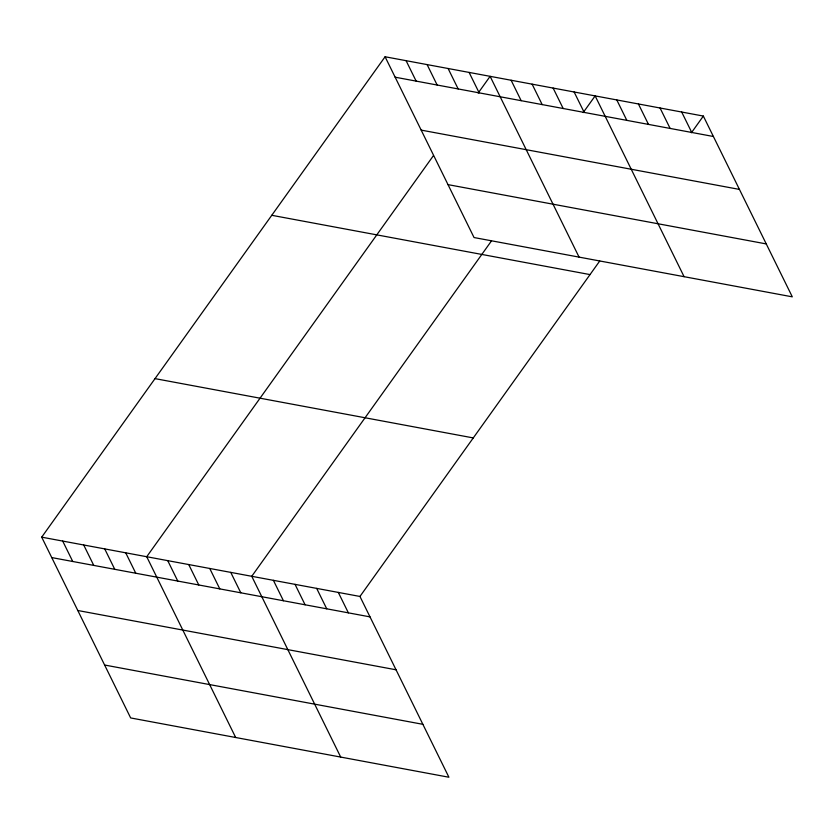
<?xml version="1.0" encoding="UTF-8"?>
<svg xmlns="http://www.w3.org/2000/svg" width="834" height="834" viewBox="0 0 834 834"><rect width="100%" height="100%" fill="white"/><g stroke="black" fill="none" stroke-linecap="round" stroke-linejoin="round"><path stroke-width="1.25" d="M41.7 537.159L359.954 596.456L448.911 777.236L130.657 717.938L41.7 537.159L385.089 56.764L703.343 116.062L792.3 296.841L474.046 237.544L385.089 56.764M433.451 155.604L146.721 556.726L235.678 737.506M478.184 93.022L490.111 76.332L579.067 257.112M491.507 240.87L251.753 576.294L340.699 757.074M583.206 112.59L595.142 95.9L684.089 276.679M359.954 596.456L599.719 261.032M691.417 132.752L703.343 116.062M395.139 77.197L713.393 136.495M421.18 130.114L739.435 189.412M448.004 184.627L766.258 243.924M271.769 215.297L590.024 274.594M155.02 378.626L473.274 437.923M51.75 557.581L370.004 616.879M77.791 610.498L396.046 669.796M104.615 665.021L422.869 724.319M681.701 112.037L691.751 132.46M660.059 108.003L670.119 128.426M638.417 103.969L648.477 124.391M616.785 99.934L626.834 120.367M574.136 91.99L584.186 112.413M553.13 88.081L563.179 108.503M532.123 84.161L542.173 104.594M511.117 80.252L521.167 100.674M469.104 72.422L479.164 92.845M448.108 68.513L458.158 88.936M427.102 64.593L437.152 85.026M406.095 60.684L416.145 81.106M338.312 592.421L348.372 612.854M316.67 588.387L326.73 608.82M295.038 584.353L305.088 604.786M273.396 580.328L283.445 600.751M230.747 572.374L240.797 592.807M209.741 568.465L219.79 588.898M188.734 564.555L198.784 584.978M167.728 560.636L177.778 581.069M125.715 552.806L135.775 573.239M104.719 548.897L114.769 569.32M83.713 544.988L93.762 565.41M62.706 541.068L72.756 561.501"/></g></svg>
